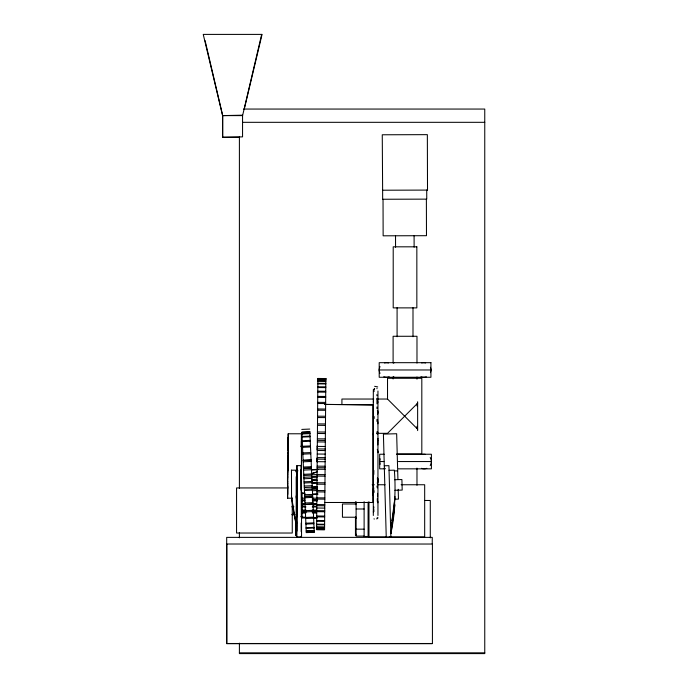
<?xml version="1.0" encoding="UTF-8"?>
<svg xmlns="http://www.w3.org/2000/svg" width="688" height="688" viewBox="0 0 688 688"><rect width="100%" height="100%" fill="white"/><g stroke="black" fill="none" stroke-linecap="round" stroke-linejoin="round"><path stroke-width="1.03" d="M287.489 481.247L287.489 477.61M287.515 478.005L287.498 475.812M287.756 481.686L287.73 479.828M287.73 481.29L287.747 486.958M288.091 453.624L288.066 450.305M288.091 450.7L288.074 446.744M288.306 452.515L288.332 457.941M288.332 456.178L288.332 454.381M295.677 521.014L295.677 534.782L296.906 536.958L301.55 536.958L301.464 433.775L288.203 433.775L288.1 449.255M295.72 525.477C295.823 518.838 295.892 534.069 295.78 528.625M296.107 521.108L296.21 535.66L296.21 476.707M296.21 472.063L296.21 470.927L296.184 471.856M296.218 526.165L296.244 522.631L296.115 525.107M296.726 469.242L296.717 517.247L296.244 516.473M296.906 536.958L296.915 465.63L301.559 465.63M297.018 482.735L297.001 470.317M301.378 527.214C301.267 542.875 301.439 511.803 301.318 527.12M301.593 456.178L301.602 450.743M317.34 449.677L317.314 446.013M287.524 476.56L287.498 472.338M287.73 484.146L287.73 482.735M287.524 475.15L287.627 461.08L287.73 474.101M288.324 459.653L288.306 456.841M296.27 527.988L296.141 526.759M296.829 476.784L296.881 469.182M296.812 475.15L296.829 470.042M296.992 481.978L297.01 485.522M287.532 472.458L287.627 464.727L287.722 472.768M287.722 485.522L287.627 498.215L292.417 498.215M287.722 486.837L287.627 494.569L287.524 483.81M288.1 446.469L288.203 437.422L288.306 449.608M288.298 458.217L288.203 470.91L288.1 456.505M296.021 525.434L296.107 521.487L296.107 530.732L296.132 529.769M295.84 528.436L296.124 526.673M296.27 528.857L296.115 527.163M296.984 484.085L296.915 494.569L296.803 479.467M301 490.148L301 469.517M301.542 457.279L301.473 463.574L301.456 441.103L301.542 449.737M305.945 517.539L301.757 517.539L301.74 510.616L301.808 511.416L306.04 510.995M301.74 499.66L301.757 493.416L301.851 499.961L304.99 499.961M306.04 510.109L301.851 510.109L301.851 500.847L304.999 500.847M288.289 460.779L288.203 467.264L288.126 462.766M295.78 523.516L295.788 522.545M296.984 486.029L296.915 490.905L296.829 482.254M296.141 528.926L296.244 530.568L296.218 526.948M317.323 445.583L317.314 449.797M295.78 522.545L295.797 521.237M296.915 465.63L296.863 470.171L291.557 470.196L291.514 470.91L291.48 470.067L291.549 496.659A249.804 249.778 -31.4 0 0 295.315 520.567L296.356 525.297L296.855 522.089L296.769 469.414M301.851 510.995L301.757 517.539M317.185 461.553L317.22 458.079L317.177 462.061M325.854 378.563L317.89 378.452L316.6 529.614L324.564 529.683L325.854 378.52M301.851 500.847L301.851 510.109M377.824 444.93L377.875 440.561M377.875 423.799L377.901 421.882M296.115 527.902L296.081 529.115M296.012 521.074L295.96 522.553L295.926 521.805M373.395 435.169L373.446 433.01M301.714 494.053L301.671 492.23L301.602 493.047L304.879 493.047M301.783 500.279L301.808 499.531L301.851 499.961M373.395 402.248L373.446 400.777M373.446 492.221L373.317 495.713L373.395 488.489M377.566 421.598L377.643 419.697M296.777 521.96L296.279 525.176L291.471 496.538M373.395 512.13L373.446 511.175M374.083 418.553L374.186 416.627M373.601 490.535L373.747 487.809M373.98 492.574L374.083 490.768M296.029 523.998L296.115 524.677M377.824 517.316L377.712 518.477M394.731 498.516L394.473 509.662A239.106 239.106 0 0 1 390.887 533.596L390.775 533.234M389.047 470.317L394.344 470.171C395.781 488.669 395.11 507.245 391.059 525.391L390.474 522.192M395.075 496.633L391.971 520.635M394.903 504.837L390.887 533.596M374.083 389.812L374.186 389.098M373.395 389.864L373.317 390.354L373.489 389.657M374.41 389.709L374.642 388.428M376.972 518.012L376.861 519.019M261.672 34.4L242.58 115.61L222.585 115.61L203.244 34.4L262.059 34.4L244.206 109.366M317.314 449.849L317.512 449.316M417.633 403.22L387.533 433.328L376.921 433.337M373.395 389.27L373.98 391.412M292.202 514.676L292.993 514.177M292.46 514.676L293.914 514.039M317.349 471.796L311.673 473.611L316.54 472.166M314.958 510.823L313.117 511.072L315.13 510.806M311.939 479.605L316.85 479.201M317.271 487.646L312.309 488.136L317.572 487.637M312.404 506.557L316.084 506.222M312.429 490.785L317.693 490.449M309.72 429.071L301.774 429.415M301.903 432.313L309.849 431.961M301.955 433.578L309.901 433.225M301.972 433.965L309.918 433.612M302.084 436.459L310.03 436.106M302.109 437.086L310.056 436.742M302.273 440.733L310.219 440.38M302.307 441.584L310.254 441.24M302.514 446.271L310.46 445.927M302.557 447.329L310.512 446.976M302.806 452.91L310.752 452.566M302.858 454.132L310.804 453.788M303.124 460.246L311.071 459.894M303.133 460.444L311.079 460.1M303.193 461.803L311.139 461.45M303.425 467.04L311.372 466.696M303.468 468.158L311.423 467.814M303.494 468.648L311.44 468.304M311.501 469.637L317.822 469.362M303.554 470.093L311.509 469.741M311.518 470.007L317.839 469.723M303.743 474.307L311.69 473.955M311.724 474.772L316.996 474.557M303.795 475.468L311.741 475.124M311.802 476.543L317.073 476.311M303.872 477.274L311.819 476.922M311.845 477.429L317.116 477.197M303.933 478.753L311.888 478.409M311.982 480.602L317.254 480.344M304.07 481.806L312.017 481.462M304.122 482.993L312.068 482.641M312.111 483.509L317.383 483.303M304.259 486.046L312.206 485.694M312.249 486.683L317.521 486.45M304.32 487.534L312.275 487.181M312.292 487.56L317.555 487.336M304.397 489.323L312.352 488.979M312.369 489.34L317.632 489.091M304.449 490.492L312.404 490.14M312.576 494.104L317.847 493.872M304.638 494.715L317.865 494.242M304.698 496.151L312.653 495.799M304.724 496.633L312.67 496.28M304.767 497.742L312.722 497.39M304.999 503.005L312.945 502.653M305.059 504.356L313.006 504.003M305.068 504.528L313.014 504.175M305.334 510.668L313.289 510.315M305.386 511.889L313.341 511.537M305.635 517.471L313.582 517.127M305.678 518.528L313.633 518.176M305.885 523.215L313.84 522.863M305.919 524.067L313.874 523.723M306.083 527.713L314.029 527.361M306.108 528.341L314.063 527.997M306.22 530.835L314.167 530.491M306.237 531.222L314.184 530.878M306.289 532.486L314.244 532.142M317.512 499.531L312.369 499.703L317.211 499.548M394.903 490.295L402.196 490.08L401.904 479.527L394.611 479.725M384.274 465.785L388.918 465.656L390.879 536.967L386.243 537.096L383.405 434.102L396.658 433.732L397.913 479.115M394.37 470.945L397.681 470.859M394.628 499.196L398.464 499.092L398.189 489.28M222.585 137.29L242.554 136.869L242.554 115.188L222.585 115.61L222.585 137.29L239.553 137.29M316.256 482.503L312.068 482.52L316.54 482.417M312.068 482.52L317.039 482.494M382.631 190.481L382.261 134.779L427.351 134.65L427.515 190.352L426.723 190.352M316.248 511.158L313.728 511.141M243.681 109.057L484.756 109.057L484.756 653.6L239.398 653.6L239.398 643.16M242.606 122.318L484.756 122.318M379.208 369.972L430.929 369.972M374.642 386.321L377.712 386.914M373.739 399.04L341.919 399.04L341.919 404.062M376.921 399.04L387.525 399.04L417.633 429.157M396.795 454.003L421.813 454.003L421.813 378.28L387.525 378.28L387.525 399.04M384.239 454.243L379.681 454.243L379.681 468.838L385.151 468.838M396.83 454.243L431.41 454.243L431.41 468.838L398.429 468.838M379.681 461.545L383.895 461.545M398.429 461.545L431.41 461.545M296.115 470.824L297.973 470.824M372.191 484.748L374.332 484.748M377.54 484.748L385.039 484.748M401.113 484.748L424.677 484.748L424.677 536.915L389.331 536.915M287.98 487.938L236.56 487.938L236.56 533.028L292.262 533.028L292.262 500.821M301.593 493.416L304.896 493.416M301.748 498.189L304.887 498.198M312.214 498.189L317.452 498.198M312.318 499.961L317.555 499.961M314.347 500.262L317.486 500.279M424.651 500.477L430.284 500.477L430.284 537.887M312.326 500.847L317.564 500.847M324.71 502.489L372.887 502.489L372.887 404.381M301.8 503.994L304.947 503.994M312.275 503.994L316.463 503.994M356.238 503.969L342.443 503.969L342.443 517.23L356.238 517.23M301.8 504.02L304.947 504.02M312.275 504.02L316.463 504.02M291.789 506.807L293.914 506.807M301.8 506.961L305.988 506.936M312.275 506.961L316.463 506.936M356.109 508.991L364.115 508.991M312.326 510.109L316.514 510.109M312.318 510.995L316.506 510.995M291.987 514.676L295.092 514.676M313.272 517.539L316.411 517.539M301.602 517.909L305.928 517.909M313.117 517.909L317.306 517.909M355.455 517.987L356.539 517.987M356.109 529.158L364.115 529.158M355.455 534.344L356.539 534.344M356.539 535.333L355.455 535.333L355.455 516.98M364.115 536.098L356.109 536.098L356.109 501.767M386.114 536.915L368.974 536.915L368.974 501.776M432.219 643.667L226.644 643.667L226.644 544.191M239.398 652.835L484.756 652.835M317.89 378.649L325.854 378.718M317.89 379.097L325.845 379.165M317.89 379.32L325.845 379.389M317.873 380.731L325.828 380.799M317.873 381.126L325.828 381.195M317.856 383.311L325.811 383.379M317.847 383.878L325.802 383.947M317.822 386.811L325.777 386.88M317.813 387.542L325.777 387.611M317.787 391.197L325.742 391.266M317.779 392.074L325.734 392.143M317.744 396.391L325.699 396.46M317.736 397.415L325.691 397.483M317.693 402.351L325.648 402.411M317.684 403.495L325.639 403.564M317.632 408.973L325.587 409.042M317.624 410.229L325.579 410.297M317.572 416.188L325.527 416.249M317.564 417.539L325.519 417.607M317.503 423.894L325.467 423.954M317.495 425.322L325.45 425.39M317.435 431.987L325.398 432.055M317.426 433.483L325.381 433.552M317.383 438.841L325.338 438.91M317.366 440.38L325.321 440.44M317.349 441.911L325.312 441.98M317.314 446.4L325.269 446.469M317.288 448.937L325.252 449.006M317.28 450.494L325.235 450.563M317.245 454.037L325.209 454.097M317.22 457.572L325.175 457.64M317.202 459.128L325.166 459.197M317.185 461.665L325.14 461.734M317.142 466.154L325.106 466.223M317.134 467.694L325.089 467.763M317.116 469.233L325.08 469.293M317.073 474.582L325.028 474.651M317.065 476.079L325.02 476.148M317.005 482.744L324.96 482.813M316.996 484.18L324.951 484.24M316.936 490.527L324.891 490.596M316.927 491.886L324.882 491.954M316.876 497.837L324.831 497.906M316.867 499.092L324.822 499.161M316.815 504.571L324.779 504.639M316.807 505.723L324.762 505.792M316.79 508.019L324.745 508.105M316.764 510.651L324.727 510.72M316.755 511.674L324.719 511.743M316.721 515.991L324.676 516.06M316.712 516.869L324.667 516.937M316.678 520.524L324.641 520.592M316.678 521.255L324.633 521.323M316.652 524.196L324.607 524.265M316.643 524.755L324.607 524.824M316.626 526.939L324.581 527.008M316.626 527.343L324.581 527.404M316.609 528.745L324.573 528.814M316.609 528.969L324.564 529.038M316.609 529.416L324.564 529.485M316.6 529.571L324.564 529.64M301.774 506.033L303.984 506.058M301.791 511.098L305.386 511.158M314.665 517.694L316.652 517.754M301.619 518.279L301.722 517.281L305.919 517.41M313.246 517.643L316.394 517.737M301.722 517.281L305.704 517.41M377.781 440.518L377.953 438.333M312.619 506.179L315.319 506.488L313.375 506.256M300.983 465.114L301.361 517.247L300.888 516.473M317.624 458.965L317.288 458.457L317.641 458.999M300.854 446.177L301.335 446.959L301.464 433.775M301.095 536.201L301.55 536.958M205.093 40.644L222.473 114.569M374.083 518.692L374.186 519.156M376.972 486.029L377.291 487.904M296.244 498.215L296.184 495.919M288.203 433.775L288.306 448.18M287.627 498.215L287.498 486.554M373.627 390.879L373.704 391.61M376.861 394.654L376.972 395.798M373.79 506.746L373.885 508.097M377.291 498.628L377.385 501.767M377.385 477.859L377.48 479.897M377.712 401.31L377.781 402.798M373.79 509.292L373.885 511.64M377.824 501.38L377.875 502.799M377.712 431.892L377.781 434.042M295.814 521.057L295.806 527.679L295.823 525.116M377.746 478.745L377.781 481.781M296.949 469.526L297.018 476.913M296.115 521.9L296.124 522.527M373.464 416.059L373.489 418.829M295.78 527.627L295.788 528.625M288.091 462.474L288.1 457.89M426.379 199.133L426.483 235.692L383.139 235.812L383.035 199.253M414.09 235.726L414.124 247.198M395.523 235.778L395.557 247.25M296.27 524.428L296.124 525.606M287.747 472.751L287.73 475.485M297.018 478.366L297.018 479.828M296.279 526.845L296.279 525.305M288.332 448.937L288.341 452.566M288.066 452.119L288.066 455.748M288.091 455.078L288.074 457.52M287.756 476.242L287.765 479.871M287.756 474.471L287.73 478.366M287.515 479.467L287.489 483.053M287.515 482.383L287.498 484.825M432.262 544.01L432.262 537.38L226.687 537.38L226.687 544.01L432.425 544.036L432.425 643.504L226.851 643.504L226.851 544.036M417.633 401.775L417.633 430.602M416.98 363.075L416.98 336.277L393.106 336.277L393.106 362.963M416.98 377.007L416.98 379.148M416.98 403.804L416.98 405.946M416.98 426.319L416.98 428.461M416.98 468.124L416.98 485.272M416.816 468.382L416.816 468.838M412.998 307.717L412.998 336.733M397.088 307.717L397.088 336.733M393.794 362.679L393.794 363.135M393.794 376.809L393.794 377.265M393.106 376.835L393.106 378.976M377.953 391.008L377.953 515.475M377.824 410.762L377.824 412.49M377.893 478.624L377.893 482.658M377.566 493.339L377.566 496.813M377.385 481.961L377.385 483.965M376.972 388.204L376.972 388.763M376.972 398.223L376.972 403.822M376.972 406.952L376.972 408.603M376.972 419.482L376.972 421.434M376.972 431.72L376.972 433.861M373.317 391.008L373.317 515.475M368.089 502.137L368.089 536.477L364.115 536.477L364.115 501.681M355.455 501.905L355.455 504.708M296.829 478.96L296.829 480.62M239.398 136.998L239.398 488.411M239.398 532.469L239.398 537.844M222.714 115.61L222.714 137.29M430.421 367.289A7.293 7.293 0 0 1 430.421 372.655M426.319 376.757A7.293 7.293 0 0 1 420.953 376.757M421.632 362.954A7.293 7.293 0 0 1 425.64 362.954M389.184 376.757A7.293 7.293 0 0 1 383.818 376.757M380.017 373.326A7.293 7.293 0 0 1 380.017 366.618M384.489 362.954A7.293 7.293 0 0 1 388.505 362.954M430.215 457.546A7.293 7.293 0 0 1 430.215 465.535M426.801 468.322A7.293 7.293 0 0 1 421.426 468.322M422.785 454.372A7.293 7.293 0 0 1 425.442 454.372M384.97 468.554A7.293 7.293 0 0 1 384.291 468.322M380.197 464.228A7.293 7.293 0 0 1 380.197 458.853M296.683 525.976L296.709 531.334L296.709 523.387L296.683 525.976M373.67 470.36L373.627 474.625L373.67 470.36M374.41 424.427L374.41 424.427M309.841 431.832L301.894 432.184L306.298 532.615L314.253 532.271L309.841 431.832M426.723 190.094L382.631 190.215L382.657 199.253L426.749 199.133L426.723 190.094M416.842 246.82L393.209 246.82L393.209 307.88L416.842 307.88L416.842 246.82M430.929 362.679L379.208 362.679L379.208 377.265L430.929 377.265L430.929 362.679M305.936 512.758L301.748 512.758L305.936 512.766M316.403 512.758L312.223 512.758L316.403 512.766M347.75 404.596L324.71 404.424L372.887 404.897L347.75 404.596M377.781 451.56L377.385 449.324L377.893 452.687L377.781 451.56M377.643 412.31L377.428 410.452L377.712 414.15L377.643 412.31"/></g></svg>
